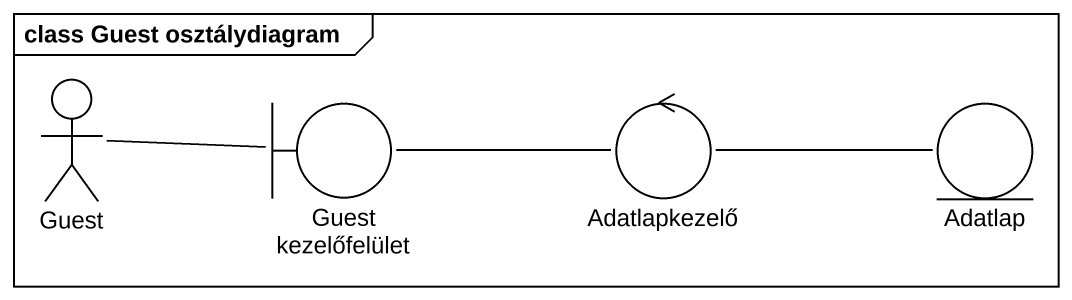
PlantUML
@startuml
mainframe class Guest osztálydiagram
actor Guest
boundary "Guest kezelőfelület" as Guest_kezelőfelület
control Adatlapkezelő
entity Adatlap
Guest -right- Guest_kezelőfelület
Guest_kezelőfelület -right- Adatlapkezelő
Adatlapkezelő -right- Adatlap
@enduml
